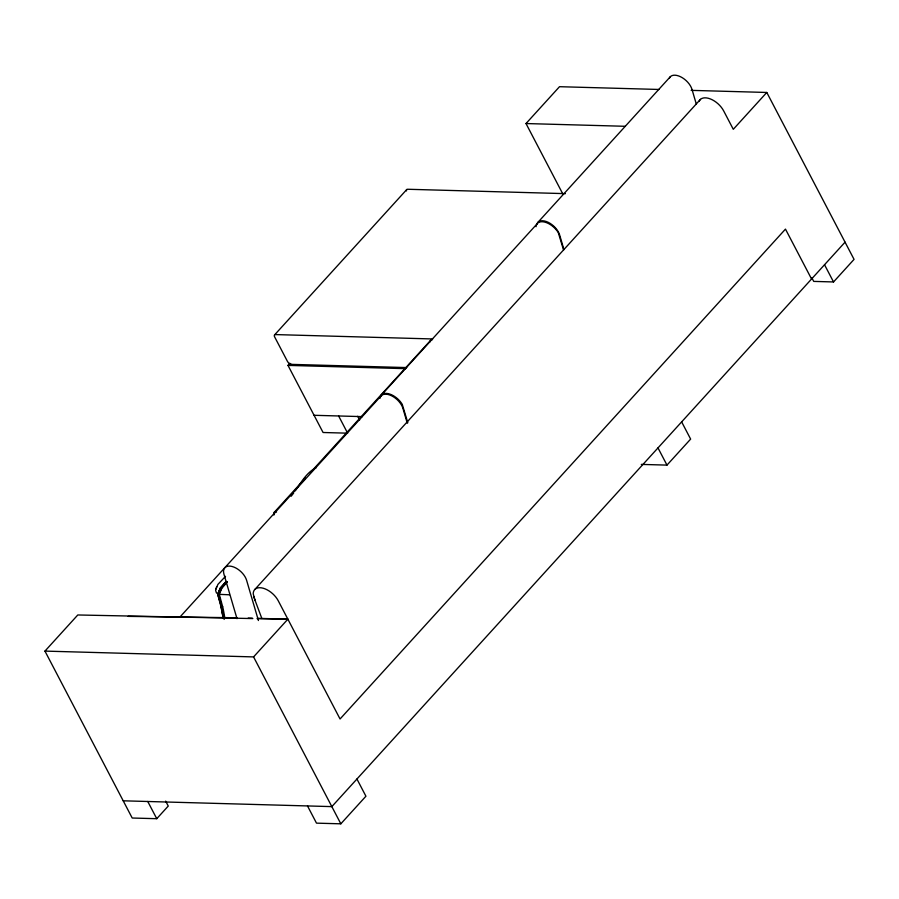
<?xml version="1.0" encoding="UTF-8"?>
<svg xmlns="http://www.w3.org/2000/svg" width="899" height="899" viewBox="0 0 899 899"><rect width="100%" height="100%" fill="white"/><g stroke="black" fill="none" stroke-linecap="round" stroke-linejoin="round"><path stroke-width="1.35" d="M220.525 587.766L217.749 594.453L221.581 607.364L223.446 618.366M218.232 594.599L221.008 587.912L226.593 581.653M216.03 588.924L217.895 584.417L225.537 576.315M216.67 586.642L215.614 590.385L216.434 592.879L218.266 594.025L218.929 591.8M222.637 606.668L219.3 594.351L221.963 587.924L227.413 581.855M220.929 587.598L219.266 590.699L220.963 587.575L226.424 581.496M220.165 591.014L221.851 587.856L227.312 581.777M295.265 490.775C301.322 482.257 306.604 472.357 316.392 467.57M291.164 496.248L293.67 493.045M226.11 581.496L220.367 587.822L217.715 594.205L221.098 607.207M226.829 581.855L221.255 588.103L218.603 594.486L221.952 607.207A410.528 163.168 -68.5 0 1 224.177 619.422M274.622 334.866L406.753 189.543M346.261 433.138L323.067 432.498L287.983 365.387L289.871 363.308M290.669 365.466L291.658 364.376L406.685 367.579M165.686 801.133L168.259 806.055L156.752 818.697L132.209 818.023L44.95 651.101L77.797 614.972L252.844 618.568M562.617 193.566L526.005 123.545L559.504 86.697L658.945 89.462M274.33 512.228L305.413 478.032M310.133 472.84L430.733 340.204M538.074 222.177L670.429 76.617M380.771 395.762L536.838 224.121M179.946 617.04L381.367 395.594M255.024 589.261L700.445 99.384M44.95 651.101L253.574 656.911L287.871 619.175L257.743 618.343M811.786 277.712L813.719 281.398L833.53 281.949L854.05 259.373L766.791 92.462L733.292 129.299L723.684 110.925A16.148 9.069 42.3 0 0 710.334 98.924A16.148 9.069 42.3 0 0 699.096 101.34M845.049 242.168L331.843 806.617L123.219 800.807M307.503 805.931L316.493 823.147L340.833 823.821L365.927 796.222L356.925 779.017M641.302 464.401L666.979 465.109L690.634 439.094L681.644 421.889M229.447 594.79L219.3 594.351M128.13 616.377L237.314 617.77M257.047 618.636L287.871 619.175M691.151 90.361L766.791 92.462M526.005 123.545L624.996 126.287M565.404 193.645L407.652 189.262A2.922 1.641 42.3 0 0 406.505 190.914M432.644 338.957L275.51 334.585A2.922 1.641 42.3 0 0 274.611 336.844L287.433 361.364A3.731 2.09 42.3 0 0 291.658 364.376M287.983 365.387L405.696 368.657M314.077 415.293L362.376 416.63M248.203 618.074L252.293 618.186M824.529 264.744L833.53 281.949M811.561 279.005L785.468 229.11L340.058 718.986L278.263 600.802A16.148 9.069 42.3 0 0 263.193 588.227A16.148 9.069 42.3 0 0 253.215 593.812L254.99 600.15M657.989 447.904L666.979 465.109M357.701 416.293L359.634 419.979M338.631 415.967L347.632 433.183M253.574 656.911L340.833 823.821M147.762 801.492L156.752 818.697M253.597 596.43L261.834 618.456M696.332 104.172L691.994 89.394A14.148 7.945 42.3 0 0 680.543 76.752A14.148 7.945 42.3 0 0 669.283 78.359M563.943 249.63L559.639 234.954A14.148 7.945 42.3 0 0 548.199 222.311A14.148 7.945 42.3 0 0 536.928 223.93M563.482 249.765L558.29 232.65A14.732 8.271 42.3 0 0 544.951 222.154A14.732 8.271 42.3 0 0 536.029 226.705M407.809 422.744L402.224 404.303A14.732 8.271 42.3 0 0 388.885 393.807A14.732 8.271 42.3 0 0 379.962 398.358M407.258 423.126L402.932 408.371A14.148 7.945 42.3 0 0 391.481 395.729A14.148 7.945 42.3 0 0 380.221 397.347M258.418 620.524L246.607 580.293A14.148 7.945 42.3 0 0 232.122 566.494A14.148 7.945 42.3 0 0 223.963 574.247L236.999 618.669M218.592 595.262L220.603 602.645M222.694 606.6A407.775 162.18 -68.5 0 1 224.705 617.298M221.132 607.162A410.304 163.157 -68.5 0 1 223.166 617.939M221.042 606.949A410.551 163.202 -68.5 0 1 223.076 617.737M273.835 514.902A5.709 3.203 42.3 0 1 276.06 511.677M430.093 341.811A5.709 3.203 42.3 0 1 432.464 339.665M274.094 514.689A7.484 4.203 42.3 0 1 275.386 512.25M275.926 512.025A7.484 4.203 42.3 0 1 276.532 511.891"/></g></svg>
